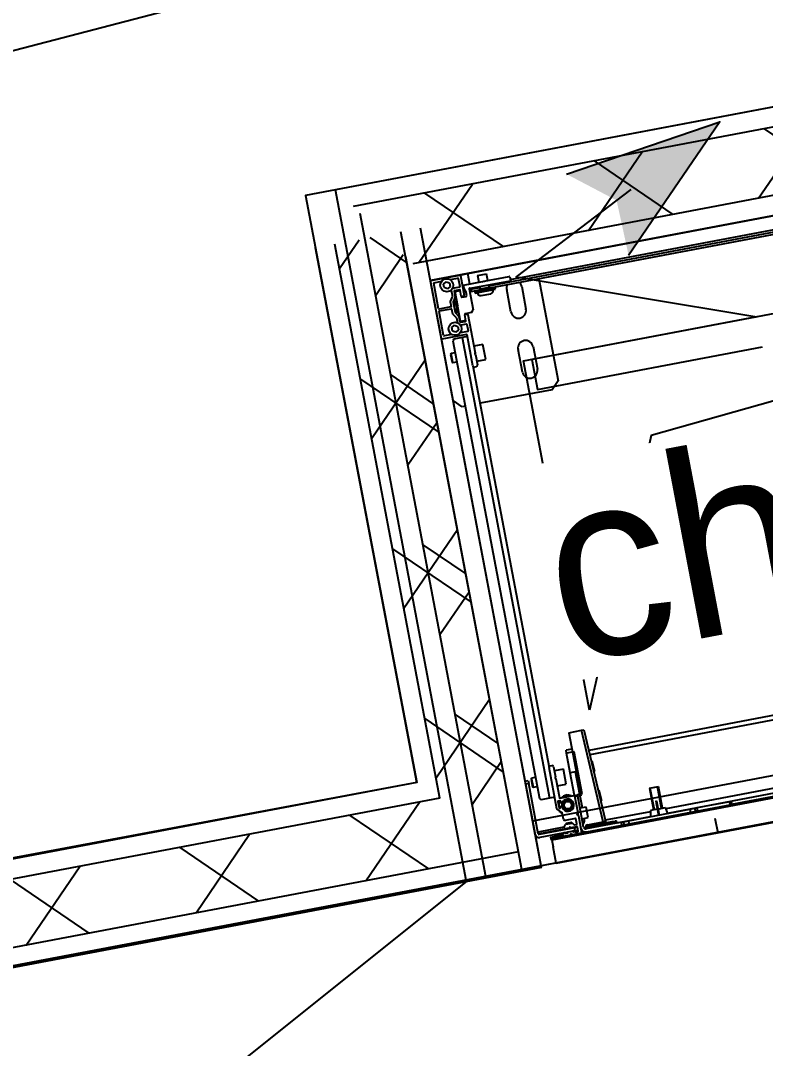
# Model space of a CAD drawing. Header units: centimetres. Extents: x 197412 to 267601, y -375791 to -305433.
# Drawn here: x 240250 to 240738, y -338553 to -337880 of the extents above; entities that cross this region are included whole.
import ezdxf

# ---------------------------------------------------------------- set-up
doc = ezdxf.new("R2010")
doc.units = ezdxf.units.CM
for name, color, linetype in [('3-BAT C-Niveau 0', 250, 'Continuous'), ('prlm-GT', 242, 'Continuous'), ('prlm-MOD', 64, 'Continuous')]:
    doc.layers.add(name, color=color, linetype=linetype)
doc.layers.add('prlm-ELEC-CFO', color=1, linetype='Continuous', lineweight=25)
doc.styles.add('prlm-elec-cfo', font='comic.ttf', dxfattribs={"height": 12})

# ---------------------------------------------------------------- blocks, each defined once
blk = doc.blocks.new('xi.CH')
at = {"layer": 'prlm-ELEC-CFO', "lineweight": 5}
blk.add_hatch(color=0, dxfattribs=at).paths.add_polyline_path([(-3, 6), (-0.103, 3.699), (0, 0), (7.5, 7.5)])
at = {"layer": 'prlm-ELEC-CFO', "color": 0}
for points in [[(-3, 6), (7.5, 7.5), (0, 0)], [(0.955, 4.227), (-7.5, 0), (7.5, -5.5), (-7.5, -5.5), (-7.5, -7.5), (7.5, -7.5)]]:
    blk.add_lwpolyline(points, dxfattribs=at)
blk = doc.blocks.new('C 90.MTI900_Alu_390')
at = {"layer": 'prlm-MOD', "color": 1, "linetype": 'Continuous'}
for p, q in [((-4.475, 0), (-4.472, 0)), ((-4.475, -0.003), (-4.475, 0)), ((-4.472, 0), (-4.278, 0)), ((-4.278, 0), (-4.225, 0)), ((-4.225, 0), (4.225, 0)), ((-4.225, -0.07), (-4.225, 0)), ((-4.475, -0.387), (-4.475, -0.003)), ((-4.457, -0.191), (-4.457, -0.021)), ((-4.454, -0.018), (-4.4033, -0.018)), ((-4.395, -0.0385), (-4.375, -0.0269)), ((-4.395, -0.0615), (-4.395, -0.0385)), ((-4.375, -0.0731), (-4.395, -0.0615)), ((-4.375, -0.0269), (-4.355, -0.0385)), ((-4.355, -0.0615), (-4.375, -0.0731)), ((-4.355, -0.0385), (-4.355, -0.0615)), ((-4.3467, -0.018), (-4.296, -0.018)), ((-4.293, -0.021), (-4.293, -0.074)), ((-4.275, -0.003), (-4.275, -0.137)), ((-4.165, -0.025), (-4.105, -0.025)), ((-4.165, -0.025), (-4.165, -0.07)), ((-4.105, -0.07), (-4.105, -0.025)), ((-4.3535, -0.1303), (-4.3725, -0.1588)), ((-4.353, -0.0864), (-4.353, -0.1286)), ((-4.335, -0.098), (-4.335, -0.1341)), ((-4.298, -0.095), (-4.332, -0.095)), ((-4.296, -0.077), (-4.3306, -0.077)), ((-4.33, -0.195), (-4.33, -0.103)), ((-4.327, -0.1), (-4.298, -0.1)), ((-4.295, -0.137), (-4.295, -0.098)), ((-4.27, -0.073), (-4.27, -0.0895)), ((-4.2698, -0.0905), (-4.2602, -0.1195)), ((-4.267, -0.07), (-4.14, -0.07)), ((-4.26, -0.142), (-4.26, -0.1205)), ((-4.235, -0.1), (-4.235, -0.24)), ((-3.963, -0.1), (-4.229, -0.1)), ((-4.225, -0.105), (-4.225, -0.1)), ((-4.225, -0.105), (-4.165, -0.105)), ((-4.225, -0.105), (-4.225, -0.12)), ((-4.225, -0.12), (-4.17, -0.12)), ((-4.203, -0.12), (-4.203, -0.125)), ((-4.203, -0.125), (-4.067, -0.125)), ((-4.203, -0.125), (-4.203, -0.135)), ((-4.165, -0.115), (-4.175, -0.125)), ((-4.165, -0.1), (-4.165, -0.115)), ((-4.105, -0.115), (-4.165, -0.115)), ((-4.135, -0.075), (-4.14, -0.07)), ((-4.13, -0.07), (-4.135, -0.075)), ((-4.13, -0.07), (-3.963, -0.07)), ((-4.105, -0.115), (-4.105, -0.1)), ((-4.105, -0.105), (4.105, -0.105)), ((-4.095, -0.125), (-4.105, -0.115)), ((-4.1, -0.12), (4.1, -0.12)), ((-4.067, -0.125), (-4.067, -0.12)), ((-4.067, -0.135), (-4.067, -0.125)), ((-3.96, -0.073), (-3.96, -0.097)), ((-3.96, -0.09), (3.96, -0.09)), ((-3.775, -0.12), (-3.775, -0.8)), ((-4.376, -0.194), (-4.454, -0.194)), ((-4.373, -0.1605), (-4.373, -0.191)), ((-4.3377, -0.16), (-4.355, -0.19)), ((-4.355, -0.1659), (-4.355, -0.2341)), ((-4.3355, -0.1358), (-4.3545, -0.1642)), ((-4.33, -0.1677), (-4.3421, -0.1677)), ((-4.3377, -0.24), (-4.3377, -0.16)), ((-4.33, -0.16), (-4.3377, -0.16)), ((-4.325, -0.2), (-4.33, -0.195)), ((-4.33, -0.205), (-4.325, -0.2)), ((-4.295, -0.137), (-4.295, -0.142)), ((-4.278, -0.14), (-4.292, -0.14)), ((-4.292, -0.145), (-4.263, -0.145)), ((-4.203, -0.135), (-4.067, -0.135)), ((-4.1675, -0.158), (-4.1025, -0.158)), ((-3.995, -0.3), (-3.995, -0.15)), ((-3.895, -0.15), (-3.895, -0.3)), ((-4.457, -0.369), (-4.457, -0.209)), ((-4.454, -0.206), (-4.376, -0.206)), ((-4.373, -0.209), (-4.373, -0.2404)), ((-4.373, -0.2404), (-4.3535, -0.2697)), ((-4.355, -0.21), (-4.3377, -0.24)), ((-4.3545, -0.2358), (-4.335, -0.265)), ((-4.33, -0.2323), (-4.3421, -0.2323)), ((-4.3377, -0.24), (-4.33, -0.24)), ((-4.335, -0.265), (-4.335, -0.302)), ((-4.33, -0.297), (-4.33, -0.205)), ((-4.295, -0.258), (-4.295, -0.263)), ((-4.295, -0.302), (-4.295, -0.263)), ((-4.25, -0.255), (-4.292, -0.255)), ((-4.292, -0.26), (-4.278, -0.26)), ((-4.275, -0.263), (-4.275, -0.52)), ((-4.25, -0.255), (-4.235, -0.24)), ((-4.395, -0.3285), (-4.375, -0.3169)), ((-4.395, -0.3515), (-4.395, -0.3285)), ((-4.375, -0.3169), (-4.355, -0.3285)), ((-4.355, -0.3285), (-4.355, -0.3515)), ((-4.353, -0.2714), (-4.353, -0.3036)), ((-4.332, -0.305), (-4.298, -0.305)), ((-4.328, -0.323), (-4.296, -0.323)), ((-4.298, -0.3), (-4.327, -0.3)), ((-4.293, -0.326), (-4.293, -0.369)), ((-4.475, -0.8), (-4.475, -0.387)), ((-4.308, -0.39), (-4.472, -0.39)), ((-4.4033, -0.372), (-4.454, -0.372)), ((-4.375, -0.3631), (-4.395, -0.3515)), ((-4.355, -0.3515), (-4.375, -0.3631)), ((-4.296, -0.372), (-4.3467, -0.372)), ((-4.305, -0.6), (-4.305, -0.393)), ((-4.395, -0.405), (-4.405, -0.415)), ((-4.405, -0.415), (-4.405, -3.465)), ((-4.34, -0.405), (-4.395, -0.405)), ((-4.305, -0.405), (-4.34, -0.405)), ((-4.34, -0.405), (-4.34, -3.475)), ((-4.43, -0.495), (-4.435, -0.5)), ((-4.435, -0.5), (-4.435, -0.55)), ((-4.43, -0.555), (-4.43, -0.495)), ((-4.405, -0.495), (-4.43, -0.495)), ((-4.275, -0.52), (-4.2779, -0.5229)), ((-4.2779, -0.5271), (-4.275, -0.53)), ((-4.215, -0.475), (-4.275, -0.475)), ((-4.275, -0.53), (-4.275, -0.52)), ((-4.275, -0.53), (-4.275, -0.6)), ((-4.215, -0.575), (-4.215, -0.475)), ((-4.435, -0.55), (-4.43, -0.555)), ((-4.43, -0.555), (-4.405, -0.555)), ((-4.305, -0.6), (-4.305, -3.277)), ((-4.275, -0.575), (-4.215, -0.575)), ((-3.995, -0.7), (-3.995, -0.55)), ((-3.895, -0.55), (-3.895, -0.7)), ((-4.285, -0.61), (-4.295, -0.61)), ((-4.425, -0.85), (-4.475, -0.8)), ((-3.775, -0.8), (-3.825, -0.85)), ((-4.405, -0.85), (-4.425, -0.85)), ((-3.825, -0.85), (-4.305, -0.85)), ((-4.1351, -3.077), (-4.136, -3.497)), ((-4.1351, -3.077), (-4.05, -3.077)), ((-4.0221, -3.692), (-4.05, -3.077)), ((-4.05, -3.077), (-4.035, -3.077)), ((-4.035, -3.077), (-4.0071, -3.6913)), ((-4.175, -3.207), (-4.175, -3.187)), ((-4.1353, -3.187), (-4.175, -3.187)), ((-4.175, -3.337), (-4.175, -3.207)), ((-4.125, -3.207), (-4.175, -3.207)), ((-4.125, -3.487), (-4.125, -3.207)), ((-0.2775, -3.215), (-4.0287, -3.215)), ((-4.305, -3.5528), (-4.305, -3.277)), ((-4.295, -3.267), (-4.285, -3.267)), ((-4.275, -3.277), (-4.275, -3.3458)), ((-0.2775, -3.245), (-4.0274, -3.245)), ((-4.0205, -3.2854), (-4.0255, -3.2857)), ((-4.0205, -3.2854), (-4.0173, -3.3556)), ((-4.475, -3.355), (-4.475, -3.335)), ((-4.475, -3.335), (-4.455, -3.335)), ((-4.475, -3.69), (-4.475, -3.355)), ((-4.455, -3.355), (-4.475, -3.355)), ((-4.455, -3.335), (-4.455, -3.355)), ((-4.455, -3.69), (-4.455, -3.355)), ((-4.43, -3.325), (-4.435, -3.33)), ((-4.435, -3.33), (-4.435, -3.38)), ((-4.43, -3.385), (-4.43, -3.325)), ((-4.405, -3.325), (-4.43, -3.325)), ((-4.2759, -3.3479), (-4.2779, -3.3499)), ((-4.2779, -3.3541), (-4.2759, -3.3561)), ((-4.215, -3.305), (-4.275, -3.305)), ((-4.275, -3.3582), (-4.275, -3.3458)), ((-4.275, -3.3582), (-4.275, -3.484)), ((-4.215, -3.405), (-4.215, -3.305)), ((-4.175, -3.487), (-4.175, -3.337)), ((-4.14, -3.337), (-4.175, -3.337)), ((-4.14, -3.487), (-4.14, -3.337)), ((-4.0223, -3.3558), (-4.0173, -3.3556)), ((-4.435, -3.38), (-4.43, -3.385)), ((-4.43, -3.385), (-4.405, -3.385)), ((-4.275, -3.405), (-4.215, -3.405)), ((-4.405, -3.465), (-4.395, -3.475)), ((-4.34, -3.475), (-4.395, -3.475)), ((-4.305, -3.475), (-4.34, -3.475)), ((-4.272, -3.487), (-4.178, -3.487)), ((-4.24, -3.4778), (-4.23, -3.472)), ((-4.23, -3.472), (-4.22, -3.4778)), ((-4.175, -3.49), (-4.175, -3.487)), ((-4.175, -3.487), (-4.155, -3.487)), ((-4.175, -3.49), (-4.175, -3.6008)), ((-4.155, -3.497), (-4.175, -3.497)), ((-4.14, -3.487), (-4.155, -3.487)), ((-4.155, -3.487), (-4.155, -3.497)), ((-4.155, -3.702), (-4.155, -3.497)), ((-4.125, -3.487), (-4.14, -3.487)), ((-4.14, -3.577), (-4.14, -3.487)), ((-4.136, -3.497), (-4.14, -3.4972)), ((-4.0116, -3.4816), (-4.0166, -3.4819)), ((-4.0116, -3.4816), (-4.0084, -3.5518)), ((-4.2769, -3.5821), (-4.3041, -3.5549)), ((-4.29, -3.5066), (-4.2854, -3.504)), ((-4.29, -3.507), (-4.29, -3.549)), ((-4.274, -3.504), (-4.287, -3.504)), ((-4.287, -3.552), (-4.282, -3.552)), ((-4.279, -3.549), (-4.279, -3.545)), ((-4.276, -3.542), (-4.2729, -3.542)), ((-4.271, -3.518), (-4.271, -3.507)), ((-4.2657, -3.521), (-4.268, -3.521)), ((-4.195, -3.5614), (-4.195, -3.5226)), ((-4.0134, -3.552), (-4.0084, -3.5518)), ((-3.685, -3.532), (-3.625, -3.532)), ((-3.685, -3.532), (-3.685, -3.677)), ((-3.6789, -3.677), (-3.6789, -3.532)), ((-3.6311, -3.677), (-3.6311, -3.532)), ((-3.625, -3.677), (-3.625, -3.532)), ((-4.2906, -3.577), (-4.2906, -3.5684)), ((-4.2806, -3.5828), (-4.2906, -3.577)), ((-4.276, -3.627), (-4.276, -3.5842)), ((-4.1759, -3.6029), (-4.1829, -3.6099)), ((-4.1829, -3.6141), (-4.1759, -3.6211)), ((-4.175, -3.6232), (-4.175, -3.6008)), ((-4.175, -3.6232), (-4.175, -3.734)), ((-4.115, -3.577), (-4.155, -3.577)), ((-4.115, -3.647), (-4.115, -3.577)), ((-3.66, -3.6225), (-3.655, -3.6225)), ((-3.66, -3.6225), (-3.66, -3.6361)), ((-3.655, -3.6225), (-3.655, -3.6361)), ((-4.455, -3.682), (-4.455, -3.68)), ((-4.452, -3.677), (-4.2791, -3.677)), ((-4.215, -3.695), (-4.45, -3.695)), ((-4.2855, -3.692), (-4.445, -3.692)), ((-4.2653, -3.69), (-4.2827, -3.69)), ((-4.2766, -3.6757), (-4.2679, -3.6633)), ((-4.198, -3.637), (-4.266, -3.637)), ((-4.2654, -3.662), (-4.2246, -3.662)), ((-4.263, -3.657), (-4.265, -3.659)), ((-4.225, -3.659), (-4.265, -3.659)), ((-4.265, -3.659), (-4.265, -3.662)), ((-4.265, -3.69), (-4.265, -3.695)), ((-4.227, -3.657), (-4.263, -3.657)), ((-4.2521, -3.692), (-4.2625, -3.692)), ((-4.2607, -3.657), (-4.2607, -3.662)), ((-4.2607, -3.69), (-4.2607, -3.695)), ((-4.2471, -3.6871), (-4.2521, -3.692)), ((-4.2379, -3.692), (-4.2429, -3.6871)), ((-4.228, -3.692), (-4.2379, -3.692)), ((-4.2293, -3.657), (-4.2293, -3.662)), ((-4.2293, -3.69), (-4.2293, -3.695)), ((-4.225, -3.659), (-4.227, -3.657)), ((-4.2252, -3.69), (-4.198, -3.69)), ((-4.225, -3.662), (-4.225, -3.659)), ((-4.225, -3.695), (-4.225, -3.69)), ((-4.2221, -3.6633), (-4.2134, -3.6757)), ((-4.215, -3.715), (-4.215, -3.695)), ((-4.215, -3.695), (-4.195, -3.695)), ((-4.2109, -3.677), (-4.198, -3.677)), ((-4.195, -3.674), (-4.195, -3.64)), ((-4.195, -3.722), (-4.195, -3.693)), ((-4.155, -3.647), (-4.115, -3.647)), ((-4.14, -3.6567), (-4.14, -3.647)), ((-4.125, -3.692), (-4.0221, -3.692)), ((-4.125, -3.702), (-4.125, -3.692)), ((-4.0071, -3.6913), (-4.0221, -3.692)), ((-4.022, -3.6925), (-4.0221, -3.692)), ((-3.7066, -3.685), (-4.0074, -3.685)), ((-4.0071, -3.6913), (-4.007, -3.6925)), ((-3.705, -3.677), (-3.713, -3.717)), ((-3.66, -3.677), (-3.705, -3.677)), ((-3.66, -3.6361), (-3.655, -3.6361)), ((-3.66, -3.6361), (-3.66, -3.717)), ((-3.655, -3.6361), (-3.655, -3.717)), ((-3.655, -3.677), (-3.605, -3.677)), ((-3.597, -3.717), (-3.605, -3.677)), ((-0.26, -3.685), (-3.6034, -3.685)), ((-4.215, -3.715), (-4.45, -3.715)), ((-4.378, -3.747), (-4.378, -3.727)), ((-4.378, -3.727), (-4.298, -3.727)), ((-4.375, -3.747), (-4.378, -3.747)), ((-4.375, -3.737), (4.375, -3.737)), ((-4.375, -3.747), (-4.375, -3.737)), ((4.375, -3.747), (-4.375, -3.747)), ((-4.375, -3.747), (-4.375, -3.792)), ((-4.345, -3.724), (-4.345, -3.718)), ((-4.342, -3.715), (-4.2885, -3.715)), ((-4.298, -3.727), (-4.342, -3.727)), ((-4.298, -3.727), (-4.298, -3.737)), ((-4.295, -3.734), (-4.295, -3.73)), ((-4.2826, -3.72), (-4.2654, -3.72)), ((-4.2651, -3.7161), (-4.269, -3.72)), ((-4.2618, -3.7161), (-4.2651, -3.7161)), ((-4.2595, -3.715), (-4.231, -3.715)), ((-4.2471, -3.7321), (-4.2521, -3.737)), ((-4.2414, -3.7335), (-4.2486, -3.7335)), ((-4.2379, -3.737), (-4.2429, -3.7321)), ((-4.2249, -3.7161), (-4.2287, -3.7161)), ((-4.2251, -3.72), (-4.215, -3.72)), ((-4.221, -3.72), (-4.2249, -3.7161)), ((-4.195, -3.715), (-4.215, -3.715)), ((-4.215, -3.72), (-4.215, -3.722)), ((-4.212, -3.725), (-4.198, -3.725)), ((-4.175, -3.737), (-4.175, -3.734)), ((-4.165, -3.737), (-4.165, -3.7265)), ((-3.9067, -3.717), (-4.14, -3.717)), ((-4.135, -3.717), (-4.135, -3.712)), ((-4.105, -3.712), (-4.135, -3.712)), ((-4.125, -3.702), (-4.105, -3.702)), ((-4.105, -3.702), (-3.965, -3.702)), ((-4.105, -3.702), (-4.105, -3.712)), ((-4.105, -3.712), (-4.105, -3.717)), ((-3.965, -3.712), (-4.105, -3.712)), ((-3.965, -3.702), (-3.945, -3.702)), ((-3.965, -3.702), (-3.965, -3.712)), ((-3.965, -3.717), (-3.965, -3.712)), ((-3.935, -3.712), (-3.965, -3.712)), ((-3.935, -3.712), (-3.935, -3.717)), ((-3.935, -3.715), (-3.7126, -3.715)), ((-3.9067, -3.737), (-3.9067, -3.717)), ((-3.9067, -3.717), (-3.8932, -3.717)), ((-3.8932, -3.717), (-3.86, -3.717)), ((-3.8932, -3.717), (-3.8932, -3.737)), ((-3.86, -3.717), (-3.45, -3.717)), ((-3.86, -3.717), (-3.86, -3.737)), ((-3.5974, -3.715), (-0.25, -3.715)), ((-3.45, -3.717), (-3.45, -3.737)), ((-3.45, -3.717), (-3.4168, -3.717)), ((-3.4168, -3.737), (-3.4168, -3.717)), ((-3.4168, -3.717), (-3.4033, -3.717)), ((-3.185, -3.717), (-3.4033, -3.717)), ((-3.4033, -3.717), (-3.4033, -3.737)), ((-3.185, -3.717), (-3.175, -3.717)), ((-3.185, -3.737), (-3.185, -3.717)), ((-3.175, -3.717), (-3.175, -3.737)), ((-3.175, -3.735), (-0.2433, -3.735)), ((-4.375, -3.902), (-4.375, -3.792)), ((-4.375, -3.902), (4.375, -3.902))]:
    blk.add_line(p, q, dxfattribs=at)
at = {"layer": 'prlm-MOD', "color": 1, "ltscale": 50}
blk.add_lwpolyline([(-3.3, -3.8058), (-3.3, -3.902)], dxfattribs=at)
at = {"layer": 'prlm-MOD', "color": 1, "linetype": 'Continuous'}
for centre, radius in [((-4.375, -0.05), 0.0425), ((-4.375, -0.34), 0.0425), ((-4.23, -3.542), 0.035), ((-4.23, -3.542), 0.03), ((-4.23, -3.542), 0.025)]:
    blk.add_circle(centre, radius, dxfattribs=at)
for centre, radius, start, end in [((-4.472, -0.003), 0.003, 90, 180), ((-4.278, -0.003), 0.003, 0, 90), ((-4.454, -0.021), 0.003, 90, 180), ((-4.4033, -0.021), 0.003, 84.51824, 90), ((-4.3467, -0.021), 0.003, 90, 95.48174), ((-4.296, -0.021), 0.003, 0, 90), ((-4.356, -0.1286), 0.003, 326.30993, 0), ((-4.3306, -0.067), 0.01, 213.6525, 270), ((-4.338, -0.1341), 0.003, 326.30993, 0), ((-4.332, -0.098), 0.003, 90, 180), ((-4.327, -0.103), 0.003, 90, 180), ((-4.298, -0.098), 0.003, 0, 90), ((-4.298, -0.103), 0.003, 0, 90), ((-4.296, -0.074), 0.003, 270, 0), ((-4.267, -0.073), 0.003, 90, 180), ((-4.267, -0.0895), 0.003, 180, 198.43495), ((-4.263, -0.1205), 0.003, 0, 18.43495), ((-4.232, -0.1), 0.003, 0, 180), ((-3.945, -0.15), 0.05, 143.1301, 180), ((-3.963, -0.073), 0.003, 0, 90), ((-3.963, -0.097), 0.003, 270, 0), ((-3.945, -0.15), 0.05, 0, 36.8699), ((-4.454, -0.191), 0.003, 180, 270), ((-4.376, -0.191), 0.003, 270, 0), ((-4.37, -0.1605), 0.003, 146.30993, 180), ((-4.352, -0.1659), 0.003, 146.30993, 180), ((-4.292, -0.137), 0.003, 180, 270), ((-4.292, -0.142), 0.003, 180, 270), ((-4.278, -0.137), 0.003, 270, 0), ((-4.263, -0.142), 0.003, 270, 0), ((-4.1675, -0.138), 0.02, 171.37307, 270), ((-4.1675, -0.133), 0.02, 185.73917, 187.18076), ((-4.1025, -0.138), 0.02, 270, 8.62693), ((-4.1025, -0.133), 0.02, 352.81924, 354.26083), ((-4.454, -0.209), 0.003, 90, 180), ((-4.376, -0.209), 0.003, 0, 90), ((-4.352, -0.2341), 0.003, 180, 213.69007), ((-4.292, -0.258), 0.003, 90, 180), ((-4.292, -0.263), 0.003, 90, 180), ((-4.278, -0.263), 0.003, 0, 90), ((-4.356, -0.2714), 0.003, 0, 33.69007), ((-4.332, -0.302), 0.003, 180, 270), ((-4.328, -0.333), 0.01, 90, 133.85099), ((-4.327, -0.297), 0.003, 180, 270), ((-4.298, -0.297), 0.003, 270, 0), ((-4.298, -0.302), 0.003, 270, 0), ((-4.296, -0.326), 0.003, 0, 90), ((-3.945, -0.3), 0.05, 180, 0), ((-4.472, -0.387), 0.003, 180, 270), ((-4.454, -0.369), 0.003, 180, 270), ((-4.4033, -0.369), 0.003, 270, 275.48179), ((-4.3467, -0.369), 0.003, 264.51823, 270), ((-4.308, -0.393), 0.003, 0, 90), ((-4.296, -0.369), 0.003, 270, 0), ((-4.2758, -0.525), 0.003, 135, 225), ((-3.945, -0.55), 0.05, 0, 180), ((-4.295, -0.6), 0.01, 180, 270), ((-4.285, -0.6), 0.01, 270, 0), ((-3.945, -0.7), 0.05, 180, 0), ((-4.295, -3.277), 0.01, 90, 180), ((-4.285, -3.277), 0.01, 0, 90), ((-4.2758, -3.352), 0.003, 135, 225), ((-4.278, -3.3458), 0.003, 315, 0), ((-4.278, -3.3582), 0.003, 0, 45), ((-4.272, -3.484), 0.003, 180, 270), ((-4.23, -3.542), 0.065, 57.79577, 122.20423), ((-4.23, -3.542), 0.06, 66.44354, 113.55646), ((-4.178, -3.49), 0.003, 0, 90), ((-4.302, -3.5528), 0.003, 180, 225), ((-4.287, -3.507), 0.003, 90, 180), ((-4.23, -3.542), 0.06, 140.70352, 188.509), ((-4.23, -3.542), 0.065, 144.22418, 157.38014), ((-4.287, -3.549), 0.003, 180, 270), ((-4.282, -3.549), 0.003, 270, 0), ((-4.276, -3.545), 0.003, 90, 180), ((-4.274, -3.507), 0.003, 0, 90), ((-4.2729, -3.545), 0.003, 4.00063, 90), ((-4.268, -3.518), 0.003, 180, 270), ((-4.23, -3.542), 0.04, 146.07277, 184.00063), ((-4.23, -3.542), 0.04, 184.00063, 146.07277), ((-4.2657, -3.518), 0.003, 270, 326.07277), ((-4.23, -3.542), 0.065, 206.16198, 224.95254), ((-4.279, -3.5842), 0.003, 0, 45), ((-4.266, -3.627), 0.01, 180, 270), ((-4.1808, -3.612), 0.003, 135, 225), ((-4.178, -3.6008), 0.003, 315, 0), ((-4.178, -3.6232), 0.003, 0, 45), ((-4.45, -3.69), 0.025, 180, 270), ((-4.452, -3.68), 0.003, 90, 180), ((-4.445, -3.682), 0.01, 180, 270), ((-4.45, -3.69), 0.005, 180, 270), ((-4.2827, -3.693), 0.003, 90, 160.52878), ((-4.2791, -3.674), 0.003, 270, 325.00798), ((-4.2654, -3.665), 0.003, 90, 145.00798), ((-4.2653, -3.693), 0.003, 19.47122, 90), ((-4.245, -3.6892), 0.003, 45, 135), ((-4.2252, -3.693), 0.003, 90, 160.52878), ((-4.2246, -3.665), 0.003, 34.99202, 90), ((-4.2109, -3.674), 0.003, 214.99202, 270), ((-4.198, -3.64), 0.003, 0, 90), ((-4.198, -3.674), 0.003, 270, 0), ((-4.198, -3.693), 0.003, 0, 90), ((-4.1151, -3.7104), 0.05, 129.88406, 142.91394), ((-4.16, -3.6567), 0.02, 309.88406, 0), ((-4.125, -3.712), 0.02, 90, 192.41205), ((-3.997, -3.692), 0.01, 182.60256, 270), ((-4.342, -3.718), 0.003, 90, 180), ((-4.342, -3.724), 0.003, 180, 270), ((-4.298, -3.73), 0.003, 0, 90), ((-4.292, -3.734), 0.003, 180, 270), ((-4.2885, -3.718), 0.003, 9.59407, 90), ((-4.2826, -3.717), 0.003, 189.59407, 270), ((-4.2654, -3.717), 0.003, 270, 350.40593), ((-4.275, -3.715), 0.01, 353.93882, 0), ((-4.2595, -3.718), 0.003, 90, 170.40593), ((-4.245, -3.7342), 0.003, 45, 135), ((-4.231, -3.718), 0.003, 9.59407, 90), ((-4.2251, -3.717), 0.003, 189.59407, 270), ((-4.215, -3.715), 0.01, 180, 186.06118), ((-4.212, -3.722), 0.003, 180, 270), ((-4.198, -3.722), 0.003, 270, 0), ((-4.178, -3.734), 0.003, 270, 0), ((-4.14, -3.702), 0.035, 180, 270), ((-4.14, -3.702), 0.015, 180, 270), ((-4.125, -3.712), 0.01, 90, 180), ((-3.945, -3.712), 0.01, 0, 90)]:
    blk.add_arc(centre, radius, start, end, dxfattribs=at)
for centre, major_axis, ratio, start_param, end_param in [((-4.022, -3.6931), (0.015, 0.0007), 0.045361, 0, 1.568734), ((-3.997, -3.692), (0.025, 0), 0.4, 3.187016, 4.712389)]:
    blk.add_ellipse(centre, major_axis=major_axis, ratio=ratio, start_param=start_param, end_param=end_param, dxfattribs=at)
blk = doc.blocks.new('Groupe-55-1')
at = {"linetype": 'Continuous'}
h = blk.add_hatch(dxfattribs=at)
h.set_pattern_fill('02_ISOLANT', color=256, angle=-169.27641, style=0, pattern_type=2)
h.set_pattern_definition([(-124.276405, (0, 0), (6.6106423, -4.5054865), []), (-34.276405, (0, 0), (-4.5054865, -6.6106423), [])])
h.paths.add_polyline_path([(15895.357, -46586.606), (15894.538, -46582.283), (15802.606, -46599.693), (15806.512, -46603.431)])
h = blk.add_hatch(dxfattribs=at)
h.set_pattern_fill('02_ISOLANT', color=256, angle=100.71906, style=0, pattern_type=2)
h.set_pattern_definition([(145.719065, (0, 0), (-4.5060091, -6.6102861), []), (235.719065, (0, 0), (-6.6102861, 4.5060091), [])])
h.paths.add_polyline_path([(15811.284, -46643.544), (15813.643, -46643.098), (15806.05, -46602.99), (15803.067, -46600.135)])
at = {"linetype": 'Continuous', "lineweight": 25}
for p, q in [((15894.296, -46581.006), (15801.451, -46598.588)), ((15895.598, -46587.884), (15807.666, -46604.536)), ((15810.007, -46643.786), (15801.451, -46598.588)), ((15814.92, -46642.856), (15807.666, -46604.536)), ((15814.92, -46642.856), (15810.007, -46643.786))]:
    blk.add_line(p, q, dxfattribs=at)
at = {"linetype": 'Continuous'}
for p, q in [((15894.538, -46582.283), (15802.606, -46599.693)), ((15894.538, -46582.283), (15802.606, -46599.693)), ((15895.357, -46586.606), (15806.512, -46603.431)), ((15895.357, -46586.606), (15806.512, -46603.431)), ((15895.598, -46587.884), (15807.666, -46604.536)), ((15810.007, -46643.786), (15801.451, -46598.588)), ((15811.284, -46643.544), (15803.067, -46600.135)), ((15811.284, -46643.544), (15803.067, -46600.135)), ((15813.643, -46643.098), (15806.05, -46602.99)), ((15813.643, -46643.098), (15806.05, -46602.99)), ((15814.363, -46639.908), (15813.433, -46634.995))]:
    blk.add_line(p, q, dxfattribs=at)
at = {"linetype": 'Continuous', "flags": 128}
for points in [[(15818.08, -46632.661), (15813.75, -46609.795), (15891.858, -46595.003), (15822.103, -46614.673)], [(15814.922, -46642.855), (15814.363, -46639.908), (15902.297, -46623.255), (15902.855, -46626.202)]]:
    blk.add_lwpolyline(points, close=True, dxfattribs=at)

msp = doc.modelspace()

# ---------------------------------------------------------------- hatches: boundary and pattern name
at = {"linetype": 'Continuous'}
h = msp.add_hatch(dxfattribs=at)
h.set_pattern_fill('02_ISOLANT', color=256, scale=10, angle=100.72359, style=0, pattern_type=2)
h.set_pattern_definition([(145.723595, (82441.66, 127994.64), (-45.054865, -66.106423), []), (235.723595, (82441.66, 127994.64), (-66.106423, 45.054865), [])])
h.paths.add_polyline_path([(240524.49, -338389.68), (240575.9, -338424.73), (240499.02, -338018.76), (240455.79, -338026.94)])
h = msp.add_hatch(dxfattribs=at)
h.set_pattern_fill('02_ISOLANT', color=256, scale=10, angle=-169.27641, style=0, pattern_type=2)
h.set_pattern_definition([(235.723595, (82441.66, 127994.64), (66.106423, -45.054865), []), (325.723595, (82441.66, 127994.64), (-45.054865, -66.106423), [])])
h.paths.add_polyline_path([(240575.9, -338424.73), (240524.49, -338389.68), (240012.07, -338486.72), (240020.25, -338529.96)])
at = {"layer": '3-BAT C-Niveau 0'}
h = msp.add_hatch(dxfattribs=at)
h.set_pattern_fill('BA 13', color=9, scale=10, style=0, pattern_type=2)
h.set_pattern_definition([(218.65981, (82441.66, 127994.64), (-199.24783, 287.75041), [])])
h.paths.add_polyline_path([(240002.84, -338439.42), (240301.35, -340016), (242147.4, -339667.62), (242147.77, -339667.68), (242531.62, -339593.63), (242672.53, -340331.45), (243703.54, -340136.58), (243639.72, -339799.6), (243688.85, -339790.31), (243813.51, -340448.59), (245083.99, -340207.99), (244959.31, -339549.6), (246810.91, -339198.95), (246772.19, -338984.91), (246821.32, -338975.65), (246855.38, -339155.49), (249206.85, -338710.17), (248732.68, -336179.49), (245689.63, -336754.86), (245950.01, -338129.76), (246637.3, -337999.6), (246646.57, -338048.8), (243776.9, -338592.07), (243692.48, -338146.32), (243739.69, -338137.38), (243818.64, -338533.24), (245114.62, -338287.89), (244850.39, -336913.66), (243536.83, -337162.47), (243553.41, -337250.04), (243504.29, -337259.34), (243487.71, -337171.79), (242126.61, -337429.58), (242249.73, -338079.71), (242200.6, -338088.98), (242077.47, -337438.84), (241388.64, -337569.33), (241521.07, -338257.76), (240020.18, -338541.99)])

# ---------------------------------------------------------------- linework, layer by layer
at = {"linetype": 'Continuous'}
for p, q in [((240575.9, -338424.73), (240499.02, -338018.76)), ((240575.9, -338424.73), (240499.02, -338018.76)), ((240509.29, -338379.33), (240443.02, -338029.36)), ((240524.49, -338389.68), (240455.79, -338026.94)), ((240524.49, -338389.68), (240455.79, -338026.94)), ((240524.49, -338389.68), (240012.07, -338486.72)), ((240524.49, -338389.68), (240012.07, -338486.72)), ((240575.9, -338424.73), (240020.25, -338529.96)), ((240575.9, -338424.73), (240020.25, -338529.96)), ((240591.1, -338435.08), (240022.67, -338542.73))]:
    msp.add_line(p, q, dxfattribs=at)
at = {"linetype": 'Continuous', "lineweight": 25}
for p, q in [((240591.1, -338435.08), (240511.79, -338016.34)), ((240509.29, -338379.33), (240443.02, -338029.36)), ((240509.29, -338379.33), (240009.65, -338473.95)), ((240591.1, -338435.08), (240022.67, -338542.73))]:
    msp.add_line(p, q, dxfattribs=at)
at = {"linetype": 'Continuous', "flags": 128}
msp.add_lwpolyline([(240041.28, -338333.03), (239956.94, -337887.66), (241185.84, -337654.93), (240054.11, -337949.96)], close=True, dxfattribs=at)
at = {"layer": '3-BAT C-Niveau 0', "ltscale": 50.8, "flags": 128}
msp.add_lwpolyline([(243487.71, -337171.79), (242126.61, -337429.58), (242249.73, -338079.71), (242200.6, -338088.98), (242077.47, -337438.84), (241388.64, -337569.33), (241521.07, -338257.76), (240020.18, -338541.99)], dxfattribs=at)
at = {"layer": 'prlm-ELEC-CFO'}
msp.add_arc((240147.34, -342833.47), 5607.53, 78.37318, 121.92338, dxfattribs=at)

# ---------------------------------------------------------------- block references
at = {"xscale": 10, "yscale": 10, "zscale": 10}
msp.add_blockref('Groupe-55-1', (82441.66, 127994.64), dxfattribs=at)
at = {"layer": 'prlm-ELEC-CFO', "xscale": 10, "yscale": 10, "zscale": 10, "rotation": 10.72360141139323}
msp.add_blockref('xi.CH', (240648.06, -338034.37), dxfattribs=at)

# ---------------------------------------------------------------- next in the draw order: texts
at = {"layer": 'prlm-ELEC-CFO', "char_height": 120, "attachment_point": 5, "rotation": 10.7236, "line_spacing_factor": 0.8, "style": 'prlm-elec-cfo', "bg_fill": 3, "box_fill_scale": 1.1, "bg_fill_color": 256, "bg_fill_transparency": 0}
for s, insert in [('ch', (240678.14, -338228.19)), ('ht', (240311.6, -338622.11))]:
    msp.add_mtext(s, dxfattribs=dict(at, insert=insert))

# ---------------------------------------------------------------- next in the draw order: linework, layer by layer
at = {"layer": 'prlm-ELEC-CFO'}
msp.add_spline([(241940.29, -338101.81), (241709.1, -338273.8), (241279.06, -338419.09), (240724.82, -338871.81), (240646.96, -339207.19), (240326.35, -339313.61)], degree=3, dxfattribs=at)
at = {"layer": 'prlm-GT'}
msp.add_lwpolyline([(239895.04, -337852.45), (241340.03, -337578.33), (241372.9, -337817.64), (240436.5, -337994.97), (240509.29, -338379.33), (240009.47, -338472.71)], close=True, dxfattribs=at)

# ---------------------------------------------------------------- next in the draw order: block references
at = {"layer": 'prlm-MOD', "xscale": 99.99999999999967, "yscale": 99.99999999999967, "zscale": 99.99999999999967, "rotation": 10.72348607163515}
msp.add_blockref('C 90.MTI900_Alu_390', (240957.96, -337967.46), dxfattribs=at)

doc.saveas('drawing.dxf')
